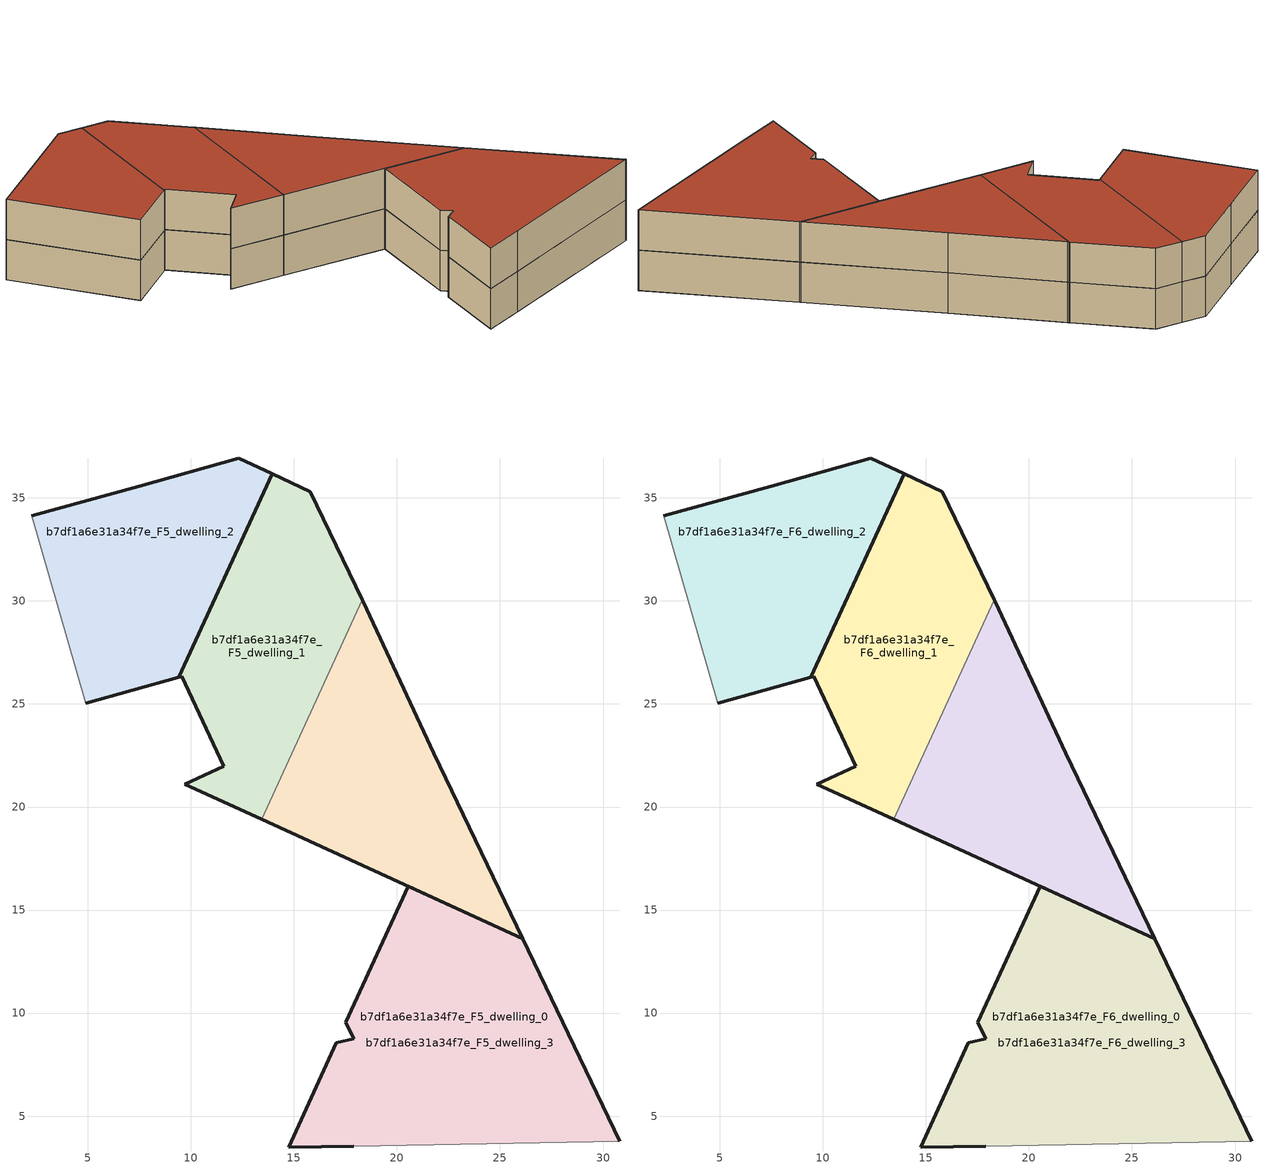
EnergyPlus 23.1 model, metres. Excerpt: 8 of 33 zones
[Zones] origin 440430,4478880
b7df1a6e31a34f7e_F5_dwelling_0
 floor outside (EU_floor_Construction): 26.11,13.6 21.79,22.61 18.37,29.95 18.31,30.07 13.43,19.4 20.54,16.15 z15; 30.82,3.78 26.11,13.6 20.54,16.15 17.52,9.55 17.9,8.75 17.07,8.56 14.75,3.5 17.9,3.53 z15
 wall outside (EU_wall_Construction): 18.31,30.07 18.37,29.95 21.79,22.61 26.11,13.6 13.43,19.4 z15:18
 wall to b7df1a6e31a34f7e_F5_dwelling_1 (EU_wall_Construction): 13.43,19.4 18.31,30.07 z15:18
b7df1a6e31a34f7e_F5_dwelling_1
 floor to b7df1a6e31a34f7e_F4_dwelling_1 (EU_floor_Construction): 13.43,19.4 18.31,30.07 15.78,35.31 13.94,36.17 9.42,26.29 9.56,26.33 11.6,21.98 9.71,21.11 z15
 wall outside (EU_wall_Construction): 13.43,19.4 9.71,21.11 11.6,21.98 9.56,26.33 9.42,26.29 13.94,36.17 15.78,35.31 18.31,30.07 z15:18
b7df1a6e31a34f7e_F5_dwelling_2
 floor to b7df1a6e31a34f7e_F4_dwelling_2 (EU_floor_Construction): 9.42,26.29 13.94,36.17 12.32,36.94 7.49,35.58 2.27,34.14 4.89,25.03 z15
 wall outside (EU_wall_Construction): 2.27,34.14 7.49,35.58 12.32,36.94 13.94,36.17 9.42,26.29 4.89,25.03 z15:18
 wall adiabatic (EU_wall_Construction): 4.89,25.03 2.27,34.14 z15:18
b7df1a6e31a34f7e_F5_dwelling_3
 floor to b7df1a6e31a34f7e_F4_dwelling_3 (EU_floor_Construction): 26.11,13.6 21.79,22.61 18.37,29.95 18.31,30.07 13.43,19.4 20.54,16.15 z15; 30.82,3.78 26.11,13.6 20.54,16.15 17.52,9.55 17.9,8.75 17.07,8.56 14.75,3.5 17.9,3.53 z15
 wall outside (EU_wall_Construction): 17.9,3.53 14.75,3.5 17.07,8.56 17.9,8.75 17.52,9.55 20.54,16.15 26.11,13.6 30.82,3.78 z15:18
 wall adiabatic (EU_wall_Construction): 30.82,3.78 17.9,3.53 z15:18
b7df1a6e31a34f7e_F6_dwelling_0
 floor outside (EU_floor_Construction): 26.11,13.6 21.79,22.61 18.37,29.95 18.31,30.07 13.43,19.4 20.54,16.15 z18; 30.82,3.78 26.11,13.6 20.54,16.15 17.52,9.55 17.9,8.75 17.07,8.56 14.75,3.5 17.9,3.53 z18
 wall outside (EU_wall_Construction): 18.31,30.07 18.37,29.95 21.79,22.61 26.11,13.6 13.43,19.4 z18:21
 wall to b7df1a6e31a34f7e_F6_dwelling_1 (EU_wall_Construction): 13.43,19.4 18.31,30.07 z18:21
 roof outside (EU_roof_Construction): 26.11,13.6 30.82,3.78 17.9,3.53 14.75,3.5 17.07,8.56 17.9,8.75 17.52,9.55 20.54,16.15 z21; 18.37,29.95 21.79,22.61 26.11,13.6 20.54,16.15 13.43,19.4 18.31,30.07 z21
b7df1a6e31a34f7e_F6_dwelling_1
 floor to b7df1a6e31a34f7e_F5_dwelling_1 (EU_floor_Construction): 13.43,19.4 18.31,30.07 15.78,35.31 13.94,36.17 9.42,26.29 9.56,26.33 11.6,21.98 9.71,21.11 z18
 wall outside (EU_wall_Construction): 13.43,19.4 9.71,21.11 11.6,21.98 9.56,26.33 9.42,26.29 13.94,36.17 15.78,35.31 18.31,30.07 z18:21
 roof outside (EU_roof_Construction): 15.78,35.31 18.31,30.07 13.43,19.4 9.71,21.11 11.6,21.98 9.56,26.33 9.42,26.29 13.94,36.17 z21
b7df1a6e31a34f7e_F6_dwelling_2
 floor to b7df1a6e31a34f7e_F5_dwelling_2 (EU_floor_Construction): 9.42,26.29 13.94,36.17 12.32,36.94 7.49,35.58 2.27,34.14 4.89,25.03 z18
 wall outside (EU_wall_Construction): 2.27,34.14 7.49,35.58 12.32,36.94 13.94,36.17 9.42,26.29 4.89,25.03 z18:21
 wall adiabatic (EU_wall_Construction): 4.89,25.03 2.27,34.14 z18:21
 roof outside (EU_roof_Construction): 13.94,36.17 9.42,26.29 4.89,25.03 2.27,34.14 7.49,35.58 12.32,36.94 z21
b7df1a6e31a34f7e_F6_dwelling_3
 floor to b7df1a6e31a34f7e_F5_dwelling_3 (EU_floor_Construction): 26.11,13.6 21.79,22.61 18.37,29.95 18.31,30.07 13.43,19.4 20.54,16.15 z18; 30.82,3.78 26.11,13.6 20.54,16.15 17.52,9.55 17.9,8.75 17.07,8.56 14.75,3.5 17.9,3.53 z18
 wall outside (EU_wall_Construction): 17.9,3.53 14.75,3.5 17.07,8.56 17.9,8.75 17.52,9.55 20.54,16.15 26.11,13.6 30.82,3.78 z18:21
 wall adiabatic (EU_wall_Construction): 30.82,3.78 17.9,3.53 z18:21
 roof outside (EU_roof_Construction): 26.11,13.6 30.82,3.78 17.9,3.53 14.75,3.5 17.07,8.56 17.9,8.75 17.52,9.55 20.54,16.15 z21; 18.37,29.95 21.79,22.61 26.11,13.6 20.54,16.15 13.43,19.4 18.31,30.07 z21
[Building]
EU S2 Campaign: North Axis=0; Terrain=City; Solar Distribution=FullExterior
[Site:Location]
Madrid: Latitude=40.5; Longitude=-3.5; Time Zone=1; Elevation=609
[SizingPeriod:WeatherFileDays]
AnnualSizingPeriod: Begin Month=1; Begin Day of Month=1; End Month=12; End Day of Month=31; Day of Week for Start Day=Monday; Use Weather File Daylight Saving Period=No; Use Weather File Rain and Snow Indicators=No
[MATERIAL]
EU_InternalMass_Material: Roughness=MediumRough; Thickness=0.1; Conductivity=1; Density=1800; Specific Heat=900; Thermal Absorptance=0.9; Solar Absorptance=0.7; Visible Absorptance=0.7
[MATERIAL:NOMASS] Roughness=MediumRough; Thermal Absorptance=0.9; Solar Absorptance=0.7; Visible Absorptance=0.7
Name | Thermal Resistance
EU_wall_NoMass | 0.609216
EU_roof_NoMass | 0.513268
EU_floor_NoMass | 0.568163
[CONSTRUCTION]
EU_wall_Construction: EU_wall_NoMass
EU_roof_Construction: EU_roof_NoMass
EU_floor_Construction: EU_floor_NoMass
EU_InternalMass_Construction: EU_InternalMass_Material
[ZONE] Type=1; Multiplier=1; Ceiling Height=autocalculate; Floor Area=autocalculate; Part of Total Floor Area=Yes
Name | Volume
b7df1a6e31a34f7e_F5_dwelling_0; b7df1a6e31a34f7e_F6_dwelling_0; b7df1a6e31a34f7e_F5_dwelling_3; b7df1a6e31a34f7e_F6_dwelling_3 | 610.063
b7df1a6e31a34f7e_F5_dwelling_1; b7df1a6e31a34f7e_F6_dwelling_1 | 244.052
b7df1a6e31a34f7e_F5_dwelling_2; b7df1a6e31a34f7e_F6_dwelling_2 | 244.014
[INTERNALMASS] Construction=EU_InternalMass_Construction
Name | Zone or ZoneList | Surface Area
b7df1a6e31a34f7e_F5_dwelling_0_EU_InternalMass | b7df1a6e31a34f7e_F5_dwelling_0 | 122.132
b7df1a6e31a34f7e_F5_dwelling_1_EU_InternalMass | b7df1a6e31a34f7e_F5_dwelling_1 | 121.901
b7df1a6e31a34f7e_F5_dwelling_2_EU_InternalMass | b7df1a6e31a34f7e_F5_dwelling_2 | 121.999
b7df1a6e31a34f7e_F5_dwelling_3_EU_InternalMass | b7df1a6e31a34f7e_F5_dwelling_3 | 122.014
b7df1a6e31a34f7e_F6_dwelling_0_EU_InternalMass | b7df1a6e31a34f7e_F6_dwelling_0 | 122.132
b7df1a6e31a34f7e_F6_dwelling_1_EU_InternalMass | b7df1a6e31a34f7e_F6_dwelling_1 | 121.901
b7df1a6e31a34f7e_F6_dwelling_2_EU_InternalMass | b7df1a6e31a34f7e_F6_dwelling_2 | 121.999
b7df1a6e31a34f7e_F6_dwelling_3_EU_InternalMass | b7df1a6e31a34f7e_F6_dwelling_3 | 122.014
[OTHEREQUIPMENT] Fuel Type=Electricity; Design Level Calculation Method=Watts/Area; Power per Zone Floor Area=1; Fraction Latent=0; Fraction Radiant=0; Fraction Lost=0; Carbon Dioxide Generation Rate=0; EndUse Subcategory=EU_Step8_InternalGains
Name | Zone or ZoneList or Space or SpaceList | Schedule
EU_Step8_InternalGain_b7df1a6e31a34f7e_F5_dwelling_0_f000 | b7df1a6e31a34f7e_F5_dwelling_0 | EU_Step8_GainSchedule_b7df1a6e31a34f7e_F5_dwelling_0_f000
EU_Step8_InternalGain_b7df1a6e31a34f7e_F5_dwelling_1_f000 | b7df1a6e31a34f7e_F5_dwelling_1 | EU_Step8_GainSchedule_b7df1a6e31a34f7e_F5_dwelling_1_f000
EU_Step8_InternalGain_b7df1a6e31a34f7e_F5_dwelling_2_f000 | b7df1a6e31a34f7e_F5_dwelling_2 | EU_Step8_GainSchedule_b7df1a6e31a34f7e_F5_dwelling_2_f000
EU_Step8_InternalGain_b7df1a6e31a34f7e_F5_dwelling_3_f000 | b7df1a6e31a34f7e_F5_dwelling_3 | EU_Step8_GainSchedule_b7df1a6e31a34f7e_F5_dwelling_3_f000
EU_Step8_InternalGain_b7df1a6e31a34f7e_F6_dwelling_0_f000 | b7df1a6e31a34f7e_F6_dwelling_0 | EU_Step8_GainSchedule_b7df1a6e31a34f7e_F6_dwelling_0_f000
EU_Step8_InternalGain_b7df1a6e31a34f7e_F6_dwelling_1_f000 | b7df1a6e31a34f7e_F6_dwelling_1 | EU_Step8_GainSchedule_b7df1a6e31a34f7e_F6_dwelling_1_f000
EU_Step8_InternalGain_b7df1a6e31a34f7e_F6_dwelling_2_f000 | b7df1a6e31a34f7e_F6_dwelling_2 | EU_Step8_GainSchedule_b7df1a6e31a34f7e_F6_dwelling_2_f000
EU_Step8_InternalGain_b7df1a6e31a34f7e_F6_dwelling_3_f000 | b7df1a6e31a34f7e_F6_dwelling_3 | EU_Step8_GainSchedule_b7df1a6e31a34f7e_F6_dwelling_3_f000
[ZONEVENTILATION:DESIGNFLOWRATE] Schedule=EU_AlwaysOn; Design Flow Rate Calculation Method=AirChanges/Hour; Air Changes per Hour=0.752966; Ventilation Type=Natural; Fan Pressure Rise=0; Fan Total Efficiency=1; Constant Term Coefficient=1; Temperature Term Coefficient=0; Velocity Term Coefficient=0; Velocity Squared Term Coefficient=0; Minimum Indoor Temperature=-100; Maximum Indoor Temperature=100; Delta Temperature=-100; Minimum Outdoor Temperature=-100; Maximum Outdoor Temperature=100; Maximum Wind Speed=40
Name | Zone or ZoneList or Space or SpaceList
EU_ConstantAir_b7df1a6e31a34f7e_F5_dwelling_0 | b7df1a6e31a34f7e_F5_dwelling_0
EU_ConstantAir_b7df1a6e31a34f7e_F5_dwelling_1 | b7df1a6e31a34f7e_F5_dwelling_1
EU_ConstantAir_b7df1a6e31a34f7e_F5_dwelling_2 | b7df1a6e31a34f7e_F5_dwelling_2
EU_ConstantAir_b7df1a6e31a34f7e_F5_dwelling_3 | b7df1a6e31a34f7e_F5_dwelling_3
EU_ConstantAir_b7df1a6e31a34f7e_F6_dwelling_0 | b7df1a6e31a34f7e_F6_dwelling_0
EU_ConstantAir_b7df1a6e31a34f7e_F6_dwelling_1 | b7df1a6e31a34f7e_F6_dwelling_1
EU_ConstantAir_b7df1a6e31a34f7e_F6_dwelling_2 | b7df1a6e31a34f7e_F6_dwelling_2
EU_ConstantAir_b7df1a6e31a34f7e_F6_dwelling_3 | b7df1a6e31a34f7e_F6_dwelling_3
[HVACTEMPLATE:THERMOSTAT] Constant Heating Setpoint=20; Constant Cooling Setpoint=50
EU_HeatOnly_b7df1a6e31a34f7e_F5_dwelling_0; EU_HeatOnly_b7df1a6e31a34f7e_F5_dwelling_1; EU_HeatOnly_b7df1a6e31a34f7e_F5_dwelling_2; EU_HeatOnly_b7df1a6e31a34f7e_F5_dwelling_3; EU_HeatOnly_b7df1a6e31a34f7e_F6_dwelling_0; EU_HeatOnly_b7df1a6e31a34f7e_F6_dwelling_1; EU_HeatOnly_b7df1a6e31a34f7e_F6_dwelling_2; EU_HeatOnly_b7df1a6e31a34f7e_F6_dwelling_3
[HVACTEMPLATE:ZONE:IDEALLOADSAIRSYSTEM] System Availability Schedule=EU_AlwaysOn; Maximum Heating Supply Air Temperature=50; Minimum Cooling Supply Air Temperature=13; Maximum Heating Supply Air Humidity Ratio=0.0156; Minimum Cooling Supply Air Humidity Ratio=0.0077; Heating Limit=NoLimit; Cooling Limit=NoLimit; Heating Availability Schedule=EU_AlwaysOn; Cooling Availability Schedule=EU_CoolingOff; Dehumidification Control Type=ConstantSensibleHeatRatio; Cooling Sensible Heat Ratio=0.7; Dehumidification Setpoint=60; Humidification Control Type=None; Humidification Setpoint=30; Outdoor Air Method=None; Outdoor Air Flow Rate per Person=0.00944; Outdoor Air Flow Rate per Zone Floor Area=0; Outdoor Air Flow Rate per Zone=0; Demand Controlled Ventilation Type=None; Outdoor Air Economizer Type=NoEconomizer; Heat Recovery Type=None; Sensible Heat Recovery Effectiveness=0.7; Latent Heat Recovery Effectiveness=0.65
Name | Template Thermostat
b7df1a6e31a34f7e_F5_dwelling_0 | EU_HeatOnly_b7df1a6e31a34f7e_F5_dwelling_0
b7df1a6e31a34f7e_F5_dwelling_1 | EU_HeatOnly_b7df1a6e31a34f7e_F5_dwelling_1
b7df1a6e31a34f7e_F5_dwelling_2 | EU_HeatOnly_b7df1a6e31a34f7e_F5_dwelling_2
b7df1a6e31a34f7e_F5_dwelling_3 | EU_HeatOnly_b7df1a6e31a34f7e_F5_dwelling_3
b7df1a6e31a34f7e_F6_dwelling_0 | EU_HeatOnly_b7df1a6e31a34f7e_F6_dwelling_0
b7df1a6e31a34f7e_F6_dwelling_1 | EU_HeatOnly_b7df1a6e31a34f7e_F6_dwelling_1
b7df1a6e31a34f7e_F6_dwelling_2 | EU_HeatOnly_b7df1a6e31a34f7e_F6_dwelling_2
b7df1a6e31a34f7e_F6_dwelling_3 | EU_HeatOnly_b7df1a6e31a34f7e_F6_dwelling_3
[SIZING:ZONE] Zone Cooling Design Supply Air Temperature Input Method=SupplyAirTemperature; Zone Cooling Design Supply Air Temperature=13; Zone Heating Design Supply Air Temperature Input Method=SupplyAirTemperature; Zone Heating Design Supply Air Temperature=50; Zone Cooling Design Supply Air Humidity Ratio=0.008; Zone Heating Design Supply Air Humidity Ratio=0.008; Cooling Design Air Flow Method=DesignDay; Cooling Design Air Flow Rate=0; Cooling Minimum Air Flow per Zone Floor Area=0.000762; Cooling Minimum Air Flow=0; Cooling Minimum Air Flow Fraction=0.2; Heating Design Air Flow Method=DesignDay; Heating Design Air Flow Rate=0; Heating Maximum Air Flow per Zone Floor Area=0.002032; Heating Maximum Air Flow=0.141576; Heating Maximum Air Flow Fraction=0.3; Account for Dedicated Outdoor Air System=No; Dedicated Outdoor Air System Control Strategy=NeutralSupplyAir; Dedicated Outdoor Air Low Setpoint Temperature for Design=autosize; Dedicated Outdoor Air High Setpoint Temperature for Design=autosize; Zone Load Sizing Method=Sensible Load Only No Latent Load; Zone Latent Cooling Design Supply Air Humidity Ratio Input Method=HumidityRatioDifference; Zone Cooling Design Supply Air Humidity Ratio Difference=0.005; Zone Latent Heating Design Supply Air Humidity Ratio Input Method=HumidityRatioDifference; Zone Humidification Design Supply Air Humidity Ratio Difference=0.005
b7df1a6e31a34f7e_F5_dwelling_0; b7df1a6e31a34f7e_F5_dwelling_1; b7df1a6e31a34f7e_F5_dwelling_2; b7df1a6e31a34f7e_F5_dwelling_3; b7df1a6e31a34f7e_F6_dwelling_0; b7df1a6e31a34f7e_F6_dwelling_1; b7df1a6e31a34f7e_F6_dwelling_2; b7df1a6e31a34f7e_F6_dwelling_3
[SCHEDULE:CONSTANT]
Name | Hourly Value
EU_AlwaysOn | 1
EU_CoolingOff | 0
[SCHEDULE:FILE] Column Number=1; Rows to Skip at Top=0; Number of Hours of Data=8760; Column Separator=Comma; Interpolate to Timestep=No; Minutes per Item=60; Adjust Schedule for Daylight Savings=Yes
Name | File
EU_Step8_GainSchedule_b7df1a6e31a34f7e_F5_dwelling_0_f000 | ../../schedules/b7df1a6e31a34f7e/b7df1a6e31a34f7e_F5_dwelling_0_f000_gain.csv
EU_Step8_GainSchedule_b7df1a6e31a34f7e_F5_dwelling_1_f000 | ../../schedules/b7df1a6e31a34f7e/b7df1a6e31a34f7e_F5_dwelling_1_f000_gain.csv
EU_Step8_GainSchedule_b7df1a6e31a34f7e_F5_dwelling_2_f000 | ../../schedules/b7df1a6e31a34f7e/b7df1a6e31a34f7e_F5_dwelling_2_f000_gain.csv
EU_Step8_GainSchedule_b7df1a6e31a34f7e_F5_dwelling_3_f000 | ../../schedules/b7df1a6e31a34f7e/b7df1a6e31a34f7e_F5_dwelling_3_f000_gain.csv
EU_Step8_GainSchedule_b7df1a6e31a34f7e_F6_dwelling_0_f000 | ../../schedules/b7df1a6e31a34f7e/b7df1a6e31a34f7e_F6_dwelling_0_f000_gain.csv
EU_Step8_GainSchedule_b7df1a6e31a34f7e_F6_dwelling_1_f000 | ../../schedules/b7df1a6e31a34f7e/b7df1a6e31a34f7e_F6_dwelling_1_f000_gain.csv
EU_Step8_GainSchedule_b7df1a6e31a34f7e_F6_dwelling_2_f000 | ../../schedules/b7df1a6e31a34f7e/b7df1a6e31a34f7e_F6_dwelling_2_f000_gain.csv
EU_Step8_GainSchedule_b7df1a6e31a34f7e_F6_dwelling_3_f000 | ../../schedules/b7df1a6e31a34f7e/b7df1a6e31a34f7e_F6_dwelling_3_f000_gain.csv
